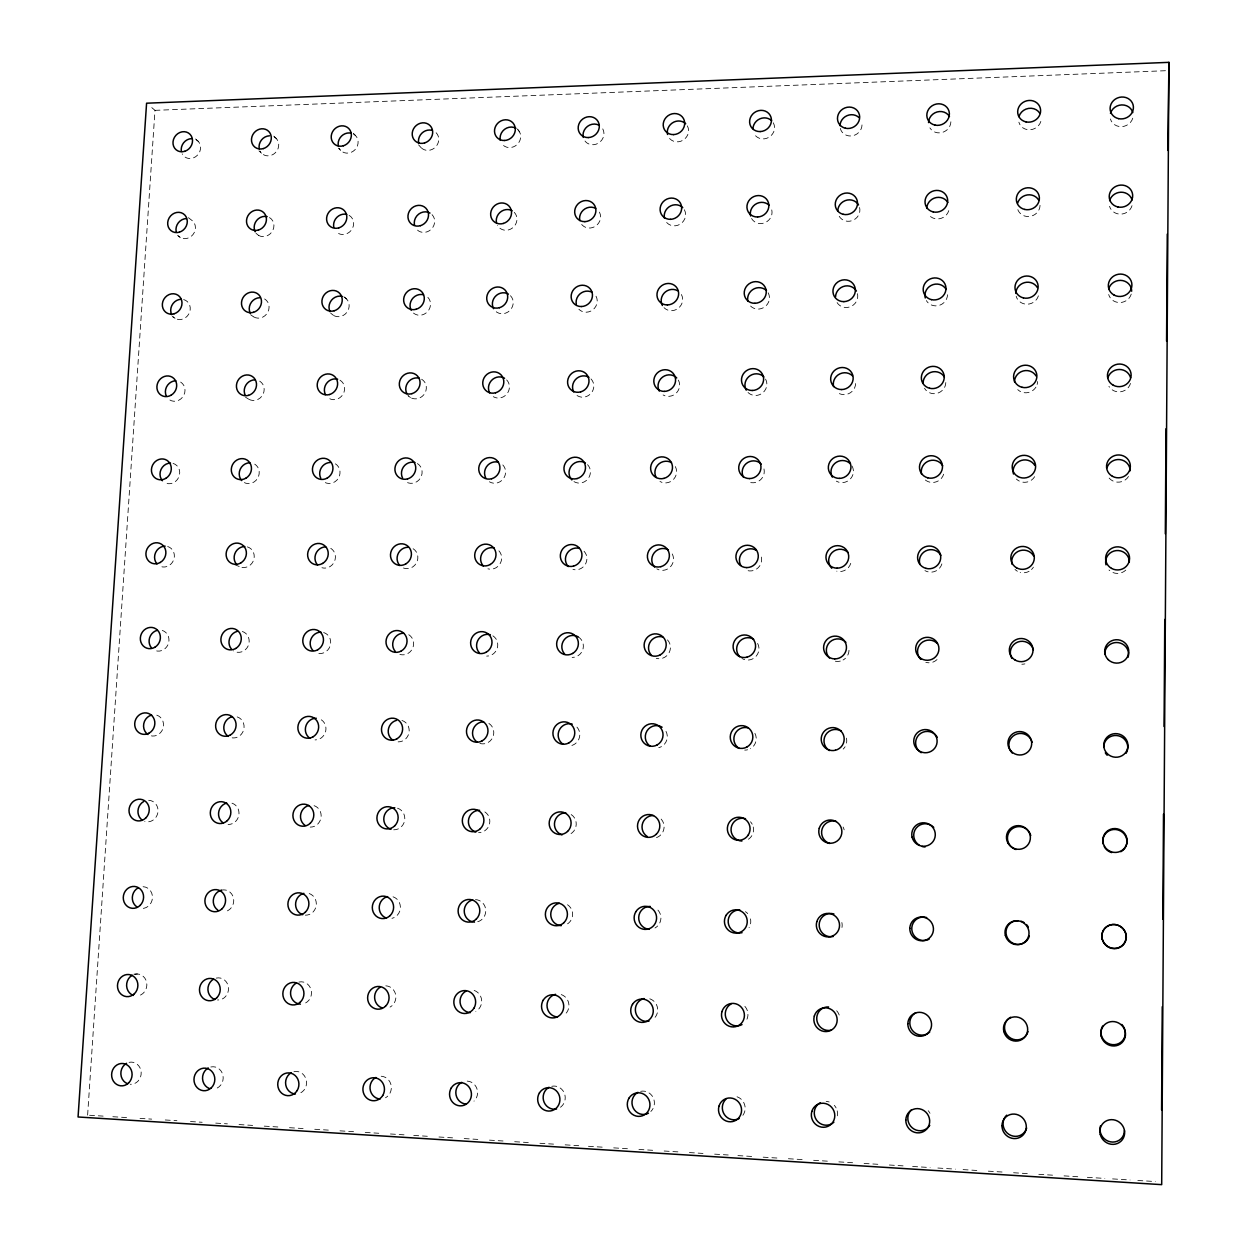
<?xml version="1.0" encoding="UTF-8"?>
<svg xmlns="http://www.w3.org/2000/svg" width="1247" height="1247" viewBox="0 0 1247 1247"><rect width="100%" height="100%" fill="white"/><g stroke="black" fill="none" stroke-linecap="round" stroke-linejoin="round"><path stroke-width="0.75" stroke-dasharray="5 3.75" d="M87.617 1115.145L154.987 110.344L149.391 105.574M133.819 974.188L137.435 973.985M154.987 110.344L1168.33 70.611M89.55 1115.27L103.142 1116.112M112.854 1116.72L128.379 1117.671M140.023 1118.403L151.682 1119.12M165.259 1119.977L176.918 1120.694M190.495 1121.536L202.154 1122.269M215.731 1123.111L227.39 1123.843M239.034 1124.56L252.627 1125.402M264.27 1126.135L277.863 1126.976M289.507 1127.693L303.099 1128.551M314.743 1129.268L328.335 1130.109M339.979 1130.842L353.556 1131.684M365.215 1132.416L378.792 1133.258M390.451 1133.975L404.028 1134.832M413.739 1135.425L427.331 1136.266M438.975 1136.999L452.567 1137.841M464.211 1138.573L477.804 1139.415M489.448 1140.132L503.04 1140.989M514.684 1141.706L528.276 1142.548M539.92 1143.281L553.512 1144.122M565.156 1144.84L578.748 1145.697M588.459 1146.289L603.984 1147.256M613.695 1147.863L629.221 1148.83M638.932 1149.438L654.457 1150.404M664.168 1151.012L679.693 1151.979M689.404 1152.571L702.981 1153.428M714.64 1154.145L728.217 1154.987M737.928 1155.595L753.453 1156.561M763.164 1157.169L778.689 1158.136M788.4 1158.728L803.925 1159.694M813.636 1160.302L829.161 1161.269M838.872 1161.877L854.398 1162.843M864.109 1163.435L879.634 1164.402M889.345 1165.01L904.87 1165.976M912.633 1166.459L930.106 1167.551M937.869 1168.034L955.342 1169.125M963.105 1169.608L978.646 1170.574M988.341 1171.167L1003.882 1172.133M1013.577 1172.741L1029.118 1173.708M1038.813 1174.315L1054.354 1175.282M1064.05 1175.874L1079.59 1176.841M1087.353 1177.324L1104.826 1178.415M1112.589 1178.898L1130.063 1179.989M1137.825 1180.473L1155.299 1181.548M234.592 564.61L240.952 567.198M245.565 397.263L248.683 399.149M172.242 316.52L175.016 318.312M250.569 314.696L253.655 316.878M177.526 235.434L180.285 237.46M407.878 395.595L410.45 397.528M188.406 217.695L191.118 219.784A10.381 9.399 -54.6 0 1 193.02 234.53A10.381 9.399 -54.6 0 1 178.383 235.917M330.72 313.215L333.541 315.413M256.04 233.345L258.581 235.387M343.829 296.708L346.588 298.968M195.498 138.978L198.195 141.285M258.986 150.871L261.511 153.163M273.779 136.157L276.273 138.479M338.358 148.112L340.665 150.435M353.322 133.273L355.582 135.627M418.571 144.839L421.081 147.66M517.38 128.971L519.547 131.87M684.369 209.777A10.958 10.272 -38.4 0 1 679.942 224.289A10.958 10.272 -38.4 0 1 665.477 220.813M771.753 209.917A11.083 10.412 -34.2 0 1 751.582 218.506M687.331 125.869A10.927 10.147 -37.2 0 1 682.92 140.272A10.927 10.147 -37.2 0 1 668.517 136.952M773.28 122.798A11.052 10.288 -33.5 0 1 768.885 137.31A11.052 10.288 -33.5 0 1 754.217 133.975M216.183 978.116A11.098 10.272 -82.6 0 1 228.482 987.983A11.098 10.272 -82.6 0 1 217.539 1000M259.719 381.161A10.553 9.742 -57.8 0 1 261.73 396.359A10.553 9.742 -57.8 0 1 246.719 397.528M180.659 382.096A10.475 9.586 -59.3 0 1 182.561 397.185A10.475 9.586 -59.3 0 1 167.784 398.339M474.156 990.43A11.363 10.802 -89 0 1 475.824 1011.364M945.803 382.564A11.426 10.942 -23.3 0 1 924.51 388.3M381.239 1076.239A11.394 10.677 89.9 0 1 385.494 1097.781M640.693 1091.328A11.722 11.207 78 0 1 650.84 1111.482M649.796 998.8A11.582 11.161 81.9 0 1 654.129 1018.394M353.602 134.099A10.506 9.586 -48.8 0 1 354.787 149.936A10.506 9.586 -48.8 0 1 339.2 148.393M467.22 1081.102A11.488 10.849 86.9 0 1 474 1101.148M436.138 132.743A10.6 9.727 -46.4 0 1 434.377 148.066A10.6 9.727 -46.4 0 1 419.569 145.603M134.801 974.234A11.005 10.101 -81.4 0 1 146.678 982.589A11.005 10.101 -81.4 0 1 138.651 995.698M737.039 1096.783A11.847 11.379 71.7 0 1 741.56 1116.798M349.113 215.341A10.553 9.695 -50.8 0 1 351.233 230.321A10.553 9.695 -50.8 0 1 336.129 231.724M744.895 1006.36A11.691 11.332 74.5 0 1 746.283 1020.545M298.921 982.059A11.176 10.444 -84.2 0 1 311.282 990.586A11.176 10.444 -84.2 0 1 303.13 1003.897M183.636 299.576A10.428 9.493 -56.8 0 1 188.609 314.353A10.428 9.493 -56.8 0 1 173.115 316.738M432.039 214.64A10.646 9.836 -48.4 0 1 431.306 229.199A10.646 9.836 -48.4 0 1 416.888 229.588M269.508 217.57A10.459 9.54 -52.8 0 1 271.503 232.441A10.459 9.54 -52.8 0 1 256.633 233.844M293.949 1071.687A11.301 10.506 -87.7 0 1 306.357 1080.401A11.301 10.506 -87.7 0 1 298.173 1093.79M862.004 124.934A11.176 10.412 -29.7 0 1 840.307 128.425M156.779 715.17A10.74 9.914 -71.7 0 1 162.998 728.388A10.74 9.914 -71.7 0 1 150.279 735.636M551.798 1086.293A11.597 11.036 83 0 1 559.295 1107.975M274.324 136.967A10.412 9.446 -50.8 0 1 275.416 152.68A10.412 9.446 -50.8 0 1 260.077 151.136M1128.488 476.479A11.815 11.317 -8 0 1 1108.037 476.525M1040.045 205.35A11.519 10.802 -20.8 0 1 1017.536 208.779M1132.759 118.2A11.644 10.787 -18.4 0 1 1121.505 126.648A11.644 10.787 -18.4 0 1 1110.422 118.979M1132.011 205.693A11.691 10.911 -16.8 0 1 1109.549 206.301M859.573 207.501A11.207 10.553 -29.7 0 1 839.122 216.167M841.85 922.515A11.675 11.472 66.1 0 1 841.709 928.547M129.08 1062.35A11.114 10.163 -84.2 0 1 141.176 1072.342A11.114 10.163 -84.2 0 1 130.28 1084.298M264.629 298.968A10.506 9.633 -55.2 0 1 266.64 314.01A10.506 9.633 -55.2 0 1 251.707 315.288M397.528 808.196A11.067 10.506 -76.8 0 1 393.709 829.801M309.225 893.553A11.083 10.397 -80.3 0 1 305.344 915.173M393.054 896.811A11.161 10.568 -81.8 0 1 391.963 918.353M826.169 1101.428A11.987 11.535 64.4 0 1 829.177 1101.989M834.305 1105.372A11.987 11.535 64.4 0 1 836.098 1107.928M837.189 1110.874A11.987 11.535 64.4 0 1 837.033 1117.031M950.884 121.801A11.332 10.537 -25.8 0 1 942.389 132.416A11.332 10.537 -25.8 0 1 929.903 127.88M1040.84 121.411A11.488 10.662 -22 0 1 1029.726 129.797A11.488 10.662 -22 0 1 1018.877 122.19M857.437 293.669A11.239 10.677 -29.8 0 1 836.893 302.273M196.278 139.773A10.335 9.306 -52.6 0 1 197.275 155.376A10.335 9.306 -52.6 0 1 182.187 153.849M948.764 210.634A11.363 10.677 -25.2 0 1 928.127 213.798M855.598 383.562A11.27 10.818 -30 0 1 836.332 391.496M514.263 212.349A10.74 9.976 -45.5 0 1 512.533 227.936A10.74 9.976 -45.5 0 1 497.413 225.302M1130.483 383.437A11.769 11.192 -11.9 0 1 1108.926 386.383M475.512 899.633A11.254 10.755 -83.9 0 1 477.289 921.845M210.837 1066.98A11.207 10.335 -85.8 0 1 222.995 1075.615A11.207 10.335 -85.8 0 1 214.874 1088.896M518.004 129.797A10.709 9.867 -43.7 0 1 517.349 144.325A10.709 9.867 -43.7 0 1 502.759 144.839M599.402 212.13A10.849 10.132 -42.2 0 1 594.975 226.518A10.849 10.132 -42.2 0 1 580.759 223.073M1037.566 381.566A11.582 11.067 -17.1 0 1 1037.13 384.45M1035.93 387.147A11.582 11.067 -17.1 0 1 1017.739 389.641M947.517 294.744A11.394 10.818 -24.4 0 1 926.334 300.605M602.753 128.893A10.818 10.007 -40.6 0 1 598.357 143.171A10.818 10.007 -40.6 0 1 584.204 139.882M576.956 727.126A11.145 10.787 -71.1 0 1 568.538 745.909M314.088 805.671A10.989 10.319 -76 0 1 310.222 827.104M666.007 731.381A11.239 10.989 -70.4 0 1 658.743 747.67M162.25 630.436A10.662 9.836 -68.3 0 1 167.94 644.761A10.662 9.836 -68.3 0 1 153.475 649.656M757.63 643.421A11.254 11.067 -51.1 0 1 741.934 658.478M401.955 720.47A10.974 10.428 -71.5 0 1 398.152 741.871M484.88 811.937A11.145 10.677 -77.9 0 1 478.583 832.544M323.659 632.541A10.818 10.163 -67.2 0 1 330.19 645.775A10.818 10.163 -67.2 0 1 317.206 653.179M321.321 719.815A10.896 10.241 -71.6 0 1 315.055 739.907M754.918 733.345A11.317 11.176 -68.7 0 1 750.351 748.699M747.608 749.774A11.317 11.176 -68.7 0 1 744.708 750.086M340.026 380.195A10.646 9.898 -56 0 1 342.956 394.395A10.646 9.898 -56 0 1 328.927 398.339M765.564 379.119A11.145 10.677 -36.5 0 1 747.904 392.4M488.902 723.447A11.067 10.6 -71.4 0 1 479.892 743.446M492.877 635.83A10.989 10.522 -64.9 0 1 486.657 656.109M567.525 904.73A11.348 10.927 -87.1 0 1 566.73 924.386M237.179 716.916A10.818 10.07 -71.6 0 1 243.57 730.228A10.818 10.07 -71.6 0 1 230.695 737.538M846.417 738.13A11.41 11.379 -54.4 0 1 846.277 744.023M845.076 746.75A11.41 11.379 -54.4 0 1 843.19 749.073M330.767 548.321A10.755 10.085 -63 0 1 321.944 567.744M578.359 636.968A11.067 10.693 -62.8 0 1 572.139 657.403M506.672 379.899A10.818 10.21 -50.8 0 1 493.298 396.686M561.244 994.576A11.472 10.989 87.2 0 1 565.39 1013.998M242.308 631.481A10.74 9.992 -67.8 0 1 248.153 645.915A10.74 9.992 -67.8 0 1 233.485 650.856M413.116 548.711A10.833 10.257 -61.4 0 1 416.186 563.363A10.833 10.257 -61.4 0 1 401.815 567.198M417.402 463.557A10.771 10.147 -57.2 0 1 420.457 478.022A10.771 10.147 -57.2 0 1 406.148 481.934M1038.377 295.851A11.55 10.942 -19.2 0 1 1016.196 296.272M661.159 819.092A11.332 11.067 -82.6 0 1 655.532 837.875M657.948 910.092A11.441 11.114 88 0 1 655.002 928.002M768.168 292.811A11.114 10.537 -35.1 0 1 763.725 307.557A11.114 10.537 -35.1 0 1 748.917 303.909M678.368 380.117A11.02 10.522 -42.3 0 1 663.108 394.972M344.593 297.363A10.6 9.789 -53.2 0 1 346.713 312.529A10.6 9.789 -53.2 0 1 331.546 313.823M667.488 639.898A11.161 10.88 -58.9 0 1 656.249 658.307M247.374 546.887A10.677 9.914 -64.2 0 1 253.219 561.119A10.677 9.914 -64.2 0 1 238.598 566.122M427.877 297.347A10.677 9.945 -50.8 0 1 426.1 312.966A10.677 9.945 -50.8 0 1 411.151 310.207M408.798 634.723A10.896 10.335 -66.3 0 1 399.882 654.426M761.325 557.082A11.207 10.942 -42.8 0 1 747.327 570.565M763.975 468.95A11.176 10.802 -38.8 0 1 747.421 481.326M672.258 553.964A11.114 10.771 -50.8 0 1 656.826 568.866M584.048 551.252A11.005 10.6 -55.9 0 1 572.95 569.411M1033.389 567.167A11.675 11.348 -8.8 0 1 1031.503 569.52M1029.056 571.313A11.675 11.348 -8.8 0 1 1020.186 572.389M1017.381 571.235A11.675 11.348 -8.8 0 1 1014.996 569.411M850.75 563.348A11.332 11.098 -31.3 0 1 836.737 571.157M385.806 985.831A11.27 10.631 -86.3 0 1 390.062 1007.093M1034.667 476.681A11.628 11.207 -13.9 0 1 1016.367 479.051M943.636 474.187A11.457 11.083 -21.6 0 1 924.448 479.238M254.747 464.149A10.615 9.82 -60.9 0 1 257.568 478.38A10.615 9.82 -60.9 0 1 243.664 482.23M335.427 463.853A10.693 9.992 -59.3 0 1 338.358 478.209A10.693 9.992 -59.3 0 1 324.251 482.09M502.822 464.944A10.864 10.319 -54.5 0 1 489.385 481.794M587.555 464.648A10.958 10.475 -50.8 0 1 573.979 481.638M173.052 463.401A10.537 9.664 -62.1 0 1 178.695 477.352A10.537 9.664 -62.1 0 1 164.355 482.371M941.89 563.893A11.488 11.223 -18.6 0 1 924.931 570.627M852.044 466.035A11.301 10.958 -30.4 0 1 836.332 481.155M675.328 466.596A11.067 10.646 -45.7 0 1 659.975 481.482M167.675 546.513A10.6 9.758 -65.1 0 1 173.349 560.636A10.6 9.758 -65.1 0 1 158.93 565.608M1125.792 570.113A11.862 11.457 -2.5 0 1 1109.004 570.004M1024.894 663.872A11.722 11.472 -0.1 0 1 1021.839 664.215M848.989 650.295A11.379 11.239 -33.7 0 1 847.321 655.922M845.466 658.229A11.379 11.239 -33.7 0 1 843.066 659.99M840.307 661.081A11.379 11.239 -33.7 0 1 834.446 660.988M937.027 659.601A11.535 11.363 -11.7 0 1 925.835 662.375M1131.247 294.105A11.722 11.052 -14.7 0 1 1108.677 294.526M836.659 1010.771A11.831 11.504 64.9 0 1 839.527 1016.196M750.476 821.804A11.426 11.254 -89.4 0 1 752.19 824.22M753.235 827.01A11.426 11.254 -89.4 0 1 753.048 832.934M751.847 835.661A11.426 11.254 -89.4 0 1 747.592 839.714M681.392 294.526A10.989 10.397 -40 0 1 664.028 307.697M421.642 379.228A10.724 10.054 -53.7 0 1 423.886 394.675A10.724 10.054 -53.7 0 1 408.408 395.876M232.004 803.193A10.896 10.147 -75.5 0 1 228.092 824.454M843.081 827.026A11.535 11.441 70.4 0 1 844.157 829.832M510.491 295.71A10.771 10.101 -47.8 0 1 509.82 310.534A10.771 10.101 -47.8 0 1 495.106 310.799M591 378.917A10.911 10.366 -47 0 1 590.408 394.005A10.911 10.366 -47 0 1 575.381 394.161M596.019 296.194A10.88 10.241 -44.3 0 1 578.873 309.256M571.173 814.556A11.239 10.864 -79.6 0 1 570.393 834.009M221.498 890.14A10.989 10.21 -79.2 0 1 233.548 898.386A10.989 10.21 -79.2 0 1 225.504 911.526M745.41 911.682A11.55 11.301 79.6 0 1 747.701 913.599M750.476 918.883A11.55 11.301 79.6 0 1 749.073 927.612M928.173 1110.703A12.158 11.675 56.9 0 1 929.997 1113.306M498.925 550.831A10.927 10.428 -59.2 0 1 487.92 568.835M143.078 886.711A10.911 10.038 -78.3 0 1 152.446 897.98A10.911 10.038 -78.3 0 1 141.675 908.455M148.674 800.309A10.818 9.976 -75 0 1 157.823 812.795A10.818 9.976 -75 0 1 144.714 821.383"/><path stroke-width="1.5" d="M1161.581 1109.908L1162.251 1006.75M1162.828 919.179L1163.498 814.073M1164.074 726.502L1164.76 619.463M1165.322 533.825L1166.007 428.719M1166.569 341.148L1167.27 234.109M1167.816 150.419L1168.938 62.35L146.585 103.205L78.062 1116.985L1161.69 1184.65L1168.938 62.35M411.151 310.207A10.677 9.945 -50.8 0 1 423.434 294.76M1026.655 1128.036A12.345 11.815 50.1 0 1 1008.901 1134.365A12.345 11.815 50.1 0 1 1006.688 1115.177M664.495 218.303A10.958 10.272 -38.4 0 1 682.748 207.641M667.55 134.473A10.927 10.147 -37.2 0 1 685.71 123.765M752.939 128.768A11.052 10.288 -33.5 0 1 771.628 120.678M133.413 995.433A11.005 10.101 -81.4 0 1 126.617 985.894A11.005 10.101 -81.4 0 1 132.291 975.216M1110.469 113.368A11.644 10.787 -18.4 0 1 1121.708 104.919A11.644 10.787 -18.4 0 1 1132.806 112.573M171.696 314.665A10.428 9.493 -56.8 0 1 181.127 299.28M557.471 1016.96A11.472 10.989 87.2 0 1 555.554 994.311M214.905 999.502A11.098 10.272 -82.6 0 1 207.937 989.884A11.098 10.272 -82.6 0 1 213.642 979.098M830.985 1030.209A11.831 11.504 64.9 0 1 816.785 1019.672A11.831 11.504 64.9 0 1 828.585 1006.937M928.532 122.58A11.332 10.537 -25.8 0 1 937.011 111.981A11.332 10.537 -25.8 0 1 949.481 116.501M833.884 1122.191A11.987 11.535 64.4 0 1 816.489 1120.024A11.987 11.535 64.4 0 1 820.339 1102.675M1028.011 1031.55A12.189 11.784 46.4 0 1 1009.072 1037.036A12.189 11.784 46.4 0 1 1010.662 1017.225M470.353 1012.626A11.363 10.802 -89 0 1 465.926 991.162M255.199 231.786A10.459 9.54 -52.8 0 1 256.586 220.532A10.459 9.54 -52.8 0 1 267.185 216.635M1124.467 1130.53A12.548 11.94 44.5 0 1 1110.516 1141.862A12.548 11.94 44.5 0 1 1100.415 1125.979M381.941 1007.825A11.27 10.631 -86.3 0 1 380.429 987.078M300.418 1004.147A11.176 10.444 -84.2 0 1 296.35 983.057M1012.065 564.299A11.675 11.348 -8.8 0 1 1033.545 555.803M833.588 386.617A11.27 10.818 -30 0 1 852.512 375.861M333.791 227.219A10.553 9.695 -50.8 0 1 346.76 214.39M1017.63 203.152A11.519 10.802 -20.8 0 1 1038.58 199.941M414.487 225.052A10.646 9.836 -48.4 0 1 418.68 214.125A10.646 9.836 -48.4 0 1 429.997 213.066M295.43 1094.009A11.301 10.506 -87.7 0 1 285.781 1085.061A11.301 10.506 -87.7 0 1 291.362 1072.669M648.44 1113.212A11.722 11.207 78 0 1 633.273 1108.053A11.722 11.207 78 0 1 637.95 1092.341M418.68 143.171A10.6 9.727 -46.4 0 1 431.727 130.265M840.01 125.698A11.176 10.412 -29.7 0 1 858.965 117.545M1121.801 1024.457A12.392 11.893 40.1 0 1 1122.394 1040.809A12.392 11.893 40.1 0 1 1106.042 1042.165A12.392 11.893 40.1 0 1 1102.629 1026.032M380.086 1098.997A11.394 10.677 89.9 0 1 375.83 1077.47M926.739 208.436A11.363 10.677 -25.2 0 1 947.814 202.466M929.716 1032.048A12.002 11.644 54.9 0 1 912.087 1030.022A12.002 11.644 54.9 0 1 915.89 1012.689M837.781 210.868A11.207 10.553 -29.7 0 1 858.528 204.944M1018.955 116.61A11.488 10.662 -22 0 1 1028.572 108.395A11.488 10.662 -22 0 1 1039.811 113.274M338.342 145.993A10.506 9.586 -48.8 0 1 351.249 133.18M1012.205 753.032A11.8 11.582 14.1 0 1 1014.918 734.842A11.8 11.582 14.1 0 1 1032.095 742.277M386.492 918.119A11.161 10.568 -81.8 0 1 387.583 896.609M746.236 390.171A11.145 10.677 -36.5 0 1 763.897 376.89M217.82 910.107A10.989 10.21 -79.2 0 1 221.498 890.14M649.391 929.296A11.441 11.114 88 0 1 638.698 917.418A11.441 11.114 88 0 1 650.217 906.429M1029.352 936.107A12.034 11.722 40.2 0 1 1015.666 944.166A12.034 11.722 40.2 0 1 1006.048 931.088A12.034 11.722 40.2 0 1 1018.066 920.722M1021.137 921.252A12.034 11.722 40.2 0 1 1023.99 922.546M1026.437 924.526A12.034 11.722 40.2 0 1 1028.292 927.051M496.493 222.839A10.74 9.976 -45.5 0 1 512.19 210.759M390.997 829.333A11.067 10.506 -76.8 0 1 394.816 807.744M1013.452 474.016A11.628 11.207 -13.9 0 1 1034.823 465.443M835.537 296.895A11.239 10.677 -29.8 0 1 856.393 291.081M1103.221 843.97A12.127 11.769 25.3 0 1 1110.89 830.034A12.127 11.769 25.3 0 1 1125.87 836.643A12.127 11.769 25.3 0 1 1120.819 851.717M1111.654 852.605A12.127 11.769 25.3 0 1 1104.39 846.853M1109.612 200.627A11.691 10.911 -16.8 0 1 1132.058 200.003M742.043 932.709A11.55 11.301 79.6 0 1 728.217 922.515A11.55 11.301 79.6 0 1 739.814 909.92M647.177 836.472A11.332 11.067 -82.6 0 1 653.459 815.538M741.996 1024.613A11.691 11.332 74.5 0 1 726.611 1019.578A11.691 11.332 74.5 0 1 731.241 1003.851M929.109 939.209A11.847 11.613 51 0 1 911.838 929.872A11.847 11.613 51 0 1 926.708 917.574M662.406 305.515A10.989 10.397 -40 0 1 677.589 290.707M142.376 820.23A10.818 9.976 -75 0 1 143.576 801.603M166.381 396.234A10.475 9.586 -59.3 0 1 175.843 380.771M649.001 1021.137A11.582 11.161 81.9 0 1 635.627 1012.299A11.582 11.161 81.9 0 1 644.029 998.535M259.251 148.752A10.412 9.446 -50.8 0 1 269.492 135.798M923.107 382.813A11.426 10.942 -23.3 0 1 944.4 377.062M579.824 220.579A10.849 10.132 -42.2 0 1 595.707 208.405M925.258 297.986A11.394 10.818 -24.4 0 1 946.114 289.32M829.769 843.502A11.535 11.441 70.4 0 1 822.054 829.146A11.535 11.441 70.4 0 1 836.254 821.446M1016.04 849.519A11.909 11.675 29.6 0 1 1011.036 829.754A11.909 11.675 29.6 0 1 1030.77 835.615M475.84 832.076A11.145 10.677 -77.9 0 1 479.596 810.301M305.125 825.467A10.989 10.319 -76 0 1 308.742 805.515M302.678 914.69A11.083 10.397 -80.3 0 1 303.863 893.351M223.088 822.833A10.896 10.147 -75.5 0 1 226.736 803.037M1104.702 653.896A11.924 11.566 5.2 0 1 1118.294 642.626A11.924 11.566 5.2 0 1 1128.13 657.231M650.435 746.345A11.239 10.989 -70.4 0 1 646.959 730.96A11.239 10.989 -70.4 0 1 662.126 727.204M500.312 140.319A10.709 9.867 -43.7 0 1 504.489 129.392A10.709 9.867 -43.7 0 1 515.946 128.238M561.197 925.679A11.348 10.927 -87.1 0 1 559.28 903.28M151.526 647.941A10.662 9.836 -68.3 0 1 157.122 630.359M312.763 650.342A10.818 10.163 -67.2 0 1 321.025 632.135M147.941 734.514A10.74 9.914 -71.7 0 1 143.748 723.79A10.74 9.914 -71.7 0 1 151.62 715.061M656.156 477.507A11.067 10.646 -45.7 0 1 671.494 462.637M659.289 391.075A11.02 10.522 -42.3 0 1 676.731 377.919M1015.837 293.435A11.55 10.942 -19.2 0 1 1037.348 287.527M209.527 1088.584A11.207 10.335 -85.8 0 1 202.544 1078.795A11.207 10.335 -85.8 0 1 208.28 1067.962M477.383 742.277A11.067 10.6 -71.4 0 1 483.649 721.857M833.355 936.466A11.675 11.472 66.1 0 1 819.17 924.635A11.675 11.472 66.1 0 1 833.916 913.973M556.583 1108.973A11.597 11.036 83 0 1 549.085 1087.29M181.392 151.479A10.335 9.306 -52.6 0 1 191.539 138.62M1107.85 377.888A11.769 11.192 -11.9 0 1 1130.53 377.638M250.257 313.2A10.506 9.633 -55.2 0 1 259.766 297.706M466.16 1104.063A11.488 10.849 86.9 0 1 461.733 1082.334M654.644 567.104A11.114 10.771 -50.8 0 1 668.408 549.927M583.253 137.419A10.818 10.007 -40.6 0 1 587.446 126.415A10.818 10.007 -40.6 0 1 599.074 125.246M1014.481 381.816A11.582 11.067 -17.1 0 1 1036.101 376.017M176.154 231.474A10.381 9.399 -54.6 0 1 186.349 218.568M245.269 395.408A10.553 9.742 -57.8 0 1 254.824 379.836M919.74 563.753A11.488 11.223 -18.6 0 1 940.908 555.336M317.533 564.953A10.755 10.085 -63 0 1 325.748 546.887M399.741 565.483A10.833 10.257 -61.4 0 1 408.003 547.262M929.763 1125.308A12.158 11.675 56.9 0 1 912.258 1127.834A12.158 11.675 56.9 0 1 911.448 1109.752M739.144 1118.528A11.847 11.379 71.7 0 1 725.925 1099.199M325.436 394.566A10.646 9.898 -56 0 1 337.656 379.197M750.585 215.98A11.083 10.412 -34.2 0 1 769.072 205.225M920.738 659.351A11.535 11.363 -11.7 0 1 921.065 643.281A11.535 11.363 -11.7 0 1 937.354 643.499M402.578 478.069A10.771 10.147 -57.2 0 1 414.97 462.512M395.361 651.558A10.896 10.335 -66.3 0 1 403.654 633.211M921.206 752.72A11.582 11.488 10.4 0 1 919.179 734.592A11.582 11.488 10.4 0 1 937.354 737.382M829.395 750.569A11.41 11.379 -54.4 0 1 825.639 734.919A11.41 11.379 -54.4 0 1 841.289 731.085M1011.785 658.322A11.722 11.472 -0.1 0 1 1017.692 642.08A11.722 11.472 -0.1 0 1 1033.389 649.921M228.31 736.416A10.818 10.07 -71.6 0 1 231.942 716.791M925.103 846.978A11.706 11.566 40.8 0 1 922.094 846.479M919.32 845.232A11.706 11.566 40.8 0 1 916.249 828.008A11.706 11.566 40.8 0 1 933.738 827.4M1103.766 746.891A12.018 11.675 15 0 1 1118.98 735.948A12.018 11.675 15 0 1 1126.103 753.266M1107.196 755.246A12.018 11.675 15 0 1 1105.325 752.783M651.448 655.361A11.161 10.88 -58.9 0 1 662.671 636.968M236.618 564.439A10.677 9.914 -64.2 0 1 244.802 546.513M309.989 738.333A10.896 10.241 -71.6 0 1 316.255 718.241M330.065 311.719A10.6 9.789 -53.2 0 1 331.437 300.278A10.6 9.789 -53.2 0 1 342.224 296.396M832.341 477.118A11.301 10.958 -30.4 0 1 850.314 463.744M1108.739 288.79A11.722 11.052 -14.7 0 1 1131.668 291.221M568.273 566.559A11.005 10.6 -55.9 0 1 579.356 548.415M831.765 568.242A11.332 11.098 -31.3 0 1 832.17 552.468A11.332 11.098 -31.3 0 1 848.1 552.546M485.722 477.882A10.864 10.319 -54.5 0 1 498.239 462.201M921.595 474.25A11.457 11.083 -21.6 0 1 942.654 465.739M1105.995 564.86A11.862 11.457 -2.5 0 1 1116.034 550.613A11.862 11.457 -2.5 0 1 1129.346 562.023M1106.946 467.937A11.815 11.317 -8 0 1 1130.125 470.805M739.689 656.67A11.254 11.067 -51.1 0 1 753.671 639.275M493.547 308.664A10.771 10.101 -47.8 0 1 508.402 294.089M241.7 480.578A10.615 9.82 -60.9 0 1 240.219 469.231A10.615 9.82 -60.9 0 1 249.836 462.762M127.677 1083.768A11.114 10.163 -84.2 0 1 120.865 1074.072A11.114 10.163 -84.2 0 1 126.555 1063.317M392.992 740.297A10.974 10.428 -71.5 0 1 396.53 720.345M829.442 657.995A11.379 11.239 -33.7 0 1 829.847 642.065A11.379 11.239 -33.7 0 1 845.856 642.283M743.508 477.32A11.176 10.802 -38.8 0 1 761.262 464.055M571.843 479.924A10.958 10.475 -50.8 0 1 585.404 462.949M479.316 652.805A10.989 10.522 -64.9 0 1 490.367 634.723M320.76 478.24A10.693 9.992 -59.3 0 1 330.424 462.466M231.49 649.126A10.74 9.992 -67.8 0 1 237.086 631.403M489.65 392.852A10.818 10.21 -50.8 0 1 504.583 378.246M564.657 654.067A11.067 10.693 -62.8 0 1 578.359 636.968M406.881 393.725A10.724 10.054 -53.7 0 1 419.21 378.215M573.776 391.979A10.911 10.366 -47 0 1 588.88 377.249M576.348 304.58A10.88 10.241 -44.3 0 1 592.309 292.406M739.159 748.434A11.317 11.176 -68.7 0 1 748.278 727.936M741.918 841.055A11.426 11.254 -89.4 0 1 731.178 827.805A11.426 11.254 -89.4 0 1 745.519 818.702M563.176 744.303A11.145 10.787 -71.1 0 1 572.217 724.148M747.919 301.338A11.114 10.537 -35.1 0 1 766.5 290.629M156.997 563.94A10.6 9.758 -65.1 0 1 155.594 552.546A10.6 9.758 -65.1 0 1 165.134 546.139M483.322 566.013A10.927 10.428 -59.2 0 1 494.326 548.025M740.765 565.374A11.207 10.942 -42.8 0 1 756.368 550.332M162.422 480.734A10.537 9.664 -62.1 0 1 161.019 469.48A10.537 9.664 -62.1 0 1 170.527 463.058M136.734 906.787A10.911 10.038 -78.3 0 1 137.965 887.973M474.483 922.125A11.254 10.755 -83.9 0 1 472.722 899.913M562.085 834.867A11.239 10.864 -79.6 0 1 565.795 812.888M719.005 1106.136A11.971 11.488 71.9 0 0 732.659 1121.552A11.971 11.488 71.9 0 0 738.458 1101.943A11.971 11.488 71.9 0 0 719.005 1106.136M1001.98 1125.62A12.47 11.94 50.2 0 0 1020.062 1137.28A12.47 11.94 50.2 0 0 1020.389 1116.081A12.47 11.94 50.2 0 0 1001.98 1125.62M811.813 1111.482A12.111 11.644 64.6 0 0 825.795 1127.039A12.111 11.644 64.6 0 0 831.593 1107.258A12.111 11.644 64.6 0 0 811.813 1111.482M216.697 997.849A11.192 10.366 -82.5 0 0 213.175 978.926A11.192 10.366 -82.5 0 0 199.676 992.004A11.192 10.366 -82.5 0 0 216.697 997.849M670.512 219.332A11.067 10.366 -38.5 0 0 680.41 203.121A11.067 10.366 -38.5 0 0 661.721 203.651A11.067 10.366 -38.5 0 0 670.512 219.332M757.584 216.994A11.192 10.506 -34.3 0 0 767.56 200.642A11.192 10.506 -34.3 0 0 748.559 201.188A11.192 10.506 -34.3 0 0 757.584 216.994M673.567 134.598A11.02 10.241 -37.3 0 0 683.418 118.465A11.02 10.241 -37.3 0 0 664.822 119.151A11.02 10.241 -37.3 0 0 673.567 134.598M760.218 131.574A11.161 10.366 -33.6 0 0 770.147 115.301A11.161 10.366 -33.6 0 0 751.24 116.002A11.161 10.366 -33.6 0 0 760.218 131.574M134.38 993.75A11.114 10.194 -81.3 0 0 130.997 974.998A11.114 10.194 -81.3 0 0 117.654 987.967A11.114 10.194 -81.3 0 0 134.38 993.75M248.465 395.377A10.646 9.82 -57.8 0 0 253.998 377.888A10.646 9.82 -57.8 0 0 236.93 382.782A10.646 9.82 -57.8 0 0 248.465 395.377M1118.653 118.668A11.769 10.88 -18.6 0 0 1133.055 104.717A11.769 10.88 -18.6 0 0 1113.571 100.524A11.769 10.88 -18.6 0 0 1118.653 118.668M451.289 1087.914A11.613 10.958 87.1 0 0 459.94 1105.855A11.613 10.958 87.1 0 0 470.244 1089.036A11.613 10.958 87.1 0 0 451.289 1087.914M174.081 313.792A10.522 9.571 -56.8 0 0 179.584 296.583A10.522 9.571 -56.8 0 0 162.843 301.509A10.522 9.571 -56.8 0 0 174.081 313.792M473.907 1008.246A11.472 10.911 -88.8 0 0 465.256 990.586A11.472 10.911 -88.8 0 0 455.046 1007.342A11.472 10.911 -88.8 0 0 473.907 1008.246M300.402 1001.996A11.285 10.537 -84.1 0 0 296.708 982.917A11.285 10.537 -84.1 0 0 283.053 996.104A11.285 10.537 -84.1 0 0 300.402 1001.996M929.623 388.269A11.535 11.052 -23.5 0 0 943.917 374.474A11.535 11.052 -23.5 0 0 924.838 369.72A11.535 11.052 -23.5 0 0 929.623 388.269M814.322 1016.056A11.956 11.613 65.2 0 0 828.226 1031.316A11.956 11.613 65.2 0 0 833.978 1011.707A11.956 11.613 65.2 0 0 814.322 1016.056M629.034 1098.108A11.831 11.317 78.2 0 0 638.199 1116.377A11.831 11.317 78.2 0 0 648.658 1099.262A11.831 11.317 78.2 0 0 629.034 1098.108M934.985 125.105A11.441 10.631 -25.9 0 0 949.061 111.388A11.441 10.631 -25.9 0 0 930.278 107.242A11.441 10.631 -25.9 0 0 934.985 125.105M343.346 145.79A10.6 9.664 -48.8 0 0 348.786 128.55A10.6 9.664 -48.8 0 0 331.702 133.756A10.6 9.664 -48.8 0 0 343.346 145.79M382.72 1095.505A11.504 10.771 -89.9 0 0 374.256 1077.751A11.504 10.771 -89.9 0 0 364.077 1094.461A11.504 10.771 -89.9 0 0 382.72 1095.505M424.603 142.937A10.693 9.805 -46.4 0 0 430.044 125.573A10.693 9.805 -46.4 0 0 412.695 130.81A10.693 9.805 -46.4 0 0 424.603 142.937M1003.851 1031.55A12.314 11.893 46.5 0 0 1024.005 1037.972A12.314 11.893 46.5 0 0 1018.893 1017.458A12.314 11.893 46.5 0 0 1003.851 1031.55M1100.29 1134.505A12.673 12.065 44.6 0 0 1120.944 1141.254A12.673 12.065 44.6 0 0 1115.597 1120.274A12.673 12.065 44.6 0 0 1100.29 1134.505M385.51 1006.235A11.379 10.724 -86.1 0 0 381.66 986.985A11.379 10.724 -86.1 0 0 367.849 1000.281A11.379 10.724 -86.1 0 0 385.51 1006.235M211.289 1087.836A11.317 10.428 -85.7 0 0 207.75 1068.679A11.317 10.428 -85.7 0 0 194.173 1081.788A11.317 10.428 -85.7 0 0 211.289 1087.836M128.581 1082.988A11.223 10.241 -84.1 0 0 125.199 1064.003A11.223 10.241 -84.1 0 0 111.794 1076.987A11.223 10.241 -84.1 0 0 128.581 1082.988M581.383 306.544A10.989 10.335 -44.3 0 0 591.249 290.364A10.989 10.335 -44.3 0 0 572.778 290.754A10.989 10.335 -44.3 0 0 581.383 306.544M1016.523 567.79A11.784 11.457 -9.1 0 0 1034.324 557.955A11.784 11.457 -9.1 0 0 1016.804 547.947A11.784 11.457 -9.1 0 0 1016.523 567.79M1022.072 387.303A11.706 11.176 -17.3 0 0 1036.538 373.383A11.706 11.176 -17.3 0 0 1017.1 368.598A11.706 11.176 -17.3 0 0 1022.072 387.303M841.647 389.563A11.379 10.911 -30.2 0 0 851.795 372.884A11.379 10.911 -30.2 0 0 832.295 373.134A11.379 10.911 -30.2 0 0 841.647 389.563M171.166 395.159A10.568 9.649 -59.3 0 0 172.304 377.249A10.568 9.649 -59.3 0 0 156.919 386.383A10.568 9.649 -59.3 0 0 171.166 395.159M1024.738 209.449A11.628 10.896 -20.9 0 0 1039.047 195.592A11.628 10.896 -20.9 0 0 1019.812 191.212A11.628 10.896 -20.9 0 0 1024.738 209.449M297.176 1090.517A11.41 10.6 -87.6 0 0 288.961 1072.903A11.41 10.6 -87.6 0 0 278.86 1089.473A11.41 10.6 -87.6 0 0 297.176 1090.517M905.805 1120.04A12.283 11.8 57.1 0 0 923.497 1131.59A12.283 11.8 57.1 0 0 923.933 1110.594A12.283 11.8 57.1 0 0 905.805 1120.04M499.455 307.713A10.88 10.179 -47.9 0 0 504.957 289.928A10.88 10.179 -47.9 0 0 487.203 295.025A10.88 10.179 -47.9 0 0 499.455 307.713M149.204 733.049A10.833 9.992 -71.6 0 0 150.404 714.422A10.833 9.992 -71.6 0 0 134.723 723.416A10.833 9.992 -71.6 0 0 149.204 733.049M154.768 647.318A10.755 9.914 -68.3 0 0 155.953 628.878A10.755 9.914 -68.3 0 0 140.35 637.918A10.755 9.914 -68.3 0 0 154.768 647.318M420.395 225.691A10.74 9.914 -48.4 0 0 425.866 208.187A10.74 9.914 -48.4 0 0 408.439 213.346A10.74 9.914 -48.4 0 0 420.395 225.691M338.779 227.889A10.646 9.773 -50.8 0 0 344.25 210.525A10.646 9.773 -50.8 0 0 327.088 215.637A10.646 9.773 -50.8 0 0 338.779 227.889M845.45 128.238A11.285 10.506 -29.8 0 0 859.37 114.63A11.285 10.506 -29.8 0 0 840.914 110.515A11.285 10.506 -29.8 0 0 845.45 128.238M539.405 1092.964A11.722 11.129 83.2 0 0 548.306 1111.061A11.722 11.129 83.2 0 0 558.687 1094.102A11.722 11.129 83.2 0 0 539.405 1092.964M1026.047 121.91A11.597 10.755 -22.1 0 0 1040.279 108.084A11.597 10.755 -22.1 0 0 1021.153 103.906A11.597 10.755 -22.1 0 0 1026.047 121.91M746.891 747.031A11.426 11.285 -68.4 0 0 747.483 727.266A11.426 11.285 -68.4 0 0 730.243 736.79A11.426 11.285 -68.4 0 0 746.891 747.031M1015.12 660.053A11.847 11.582 -0.5 0 0 1033.03 650.248A11.847 11.582 -0.5 0 0 1015.401 639.976A11.847 11.582 -0.5 0 0 1015.12 660.053M1101.272 1036.335A12.517 12.018 40.1 0 0 1121.817 1042.819A12.517 12.018 40.1 0 0 1116.486 1022.119A12.517 12.018 40.1 0 0 1101.272 1036.335M263.382 148.58A10.506 9.524 -50.8 0 0 268.822 131.481A10.506 9.524 -50.8 0 0 251.972 136.64A10.506 9.524 -50.8 0 0 263.382 148.58M657.153 744.927A11.332 11.083 -70.2 0 0 657.824 725.349A11.332 11.083 -70.2 0 0 640.833 734.779A11.332 11.083 -70.2 0 0 657.153 744.927M543.271 1000.094A11.582 11.083 87.4 0 0 552.125 1017.926A11.582 11.083 87.4 0 0 562.459 1001.045A11.582 11.083 87.4 0 0 543.271 1000.094M916.997 749.182A11.706 11.613 9.6 0 0 936.668 744.412A11.706 11.613 9.6 0 0 922.624 729.885A11.706 11.613 9.6 0 0 916.997 749.182M1117.826 206.955A11.8 11.02 -16.9 0 0 1132.307 192.958A11.8 11.02 -16.9 0 0 1112.714 188.562A11.8 11.02 -16.9 0 0 1117.826 206.955M933.224 211.912A11.472 10.771 -25.3 0 0 947.361 198.164A11.472 10.771 -25.3 0 0 928.485 193.831A11.472 10.771 -25.3 0 0 933.224 211.912M1108.131 659.569A12.049 11.691 5 0 0 1128.348 654.597A12.049 11.691 5 0 0 1113.711 640.085A12.049 11.691 5 0 0 1108.131 659.569M907.832 1023.709A12.127 11.769 55.1 0 0 925.43 1034.979A12.127 11.769 55.1 0 0 925.851 1014.216A12.127 11.769 55.1 0 0 907.832 1023.709M843.237 214.328A11.317 10.646 -29.8 0 0 857.219 200.705A11.317 10.646 -29.8 0 0 838.685 196.403A11.317 10.646 -29.8 0 0 843.237 214.328M835.396 750.258A11.519 11.488 -54.7 0 0 841.008 731.116A11.519 11.488 -54.7 0 0 821.664 735.87A11.519 11.488 -54.7 0 0 835.396 750.258M834.757 658.899A11.488 11.348 -34.3 0 0 845.076 641.94A11.488 11.348 -34.3 0 0 825.265 641.691A11.488 11.348 -34.3 0 0 834.757 658.899M721.982 1011.566A11.815 11.441 74.7 0 0 735.574 1026.686A11.815 11.441 74.7 0 0 741.326 1007.249A11.815 11.441 74.7 0 0 721.982 1011.566M486.221 652.212A11.083 10.615 -64.9 0 0 487.078 633.164A11.083 10.615 -64.9 0 0 470.618 642.486A11.083 10.615 -64.9 0 0 486.221 652.212M1011.27 751.38A11.909 11.706 13.7 0 0 1031.253 746.563A11.909 11.706 13.7 0 0 1016.897 731.895A11.909 11.706 13.7 0 0 1011.27 751.38M746.922 657.2A11.363 11.161 -51.2 0 0 752.518 638.37A11.363 11.161 -51.2 0 0 733.563 643.203A11.363 11.161 -51.2 0 0 746.922 657.2M495.558 392.789A10.927 10.288 -50.8 0 0 501.076 374.879A10.927 10.288 -50.8 0 0 483.228 379.883A10.927 10.288 -50.8 0 0 495.558 392.789M390.093 915.61A11.27 10.662 -81.7 0 0 386.258 896.609A11.27 10.662 -81.7 0 0 372.526 909.874A11.27 10.662 -81.7 0 0 390.093 915.61M752.237 390.498A11.254 10.771 -36.7 0 0 762.307 373.96A11.254 10.771 -36.7 0 0 743.134 374.194A11.254 10.771 -36.7 0 0 752.237 390.498M1017.911 476.525A11.737 11.317 -14.2 0 0 1035.618 466.627A11.737 11.317 -14.2 0 0 1018.176 456.885A11.737 11.317 -14.2 0 0 1017.911 476.525M635.861 911.682A11.55 11.223 88.3 0 0 644.917 929.405A11.55 11.223 88.3 0 0 655.283 912.477A11.55 11.223 88.3 0 0 635.861 911.682M1005.347 935.344A12.158 11.847 40.3 0 0 1025.377 941.516A12.158 11.847 40.3 0 0 1020.295 921.284A12.158 11.847 40.3 0 0 1005.347 935.344M1102.239 939.24A12.376 11.956 33.9 0 0 1122.659 945.491A12.376 11.956 33.9 0 0 1117.374 925.056A12.376 11.956 33.9 0 0 1102.239 939.24M921.284 658.665A11.644 11.472 -12.3 0 0 938.929 648.939A11.644 11.472 -12.3 0 0 921.673 638.776A11.644 11.472 -12.3 0 0 921.284 658.665M253.484 312.311A10.6 9.711 -55.2 0 0 258.986 294.962A10.6 9.711 -55.2 0 0 241.996 299.935A10.6 9.711 -55.2 0 0 253.484 312.311M394.629 825.919A11.176 10.6 -76.7 0 0 390.81 807.136A11.176 10.6 -76.7 0 0 377.14 820.386A11.176 10.6 -76.7 0 0 394.629 825.919M573.511 566.122A11.114 10.693 -55.9 0 0 579.091 547.76A11.114 10.693 -55.9 0 0 560.807 552.608A11.114 10.693 -55.9 0 0 573.511 566.122M1102.27 939.038A12.252 11.831 33.9 0 0 1122.503 945.226A12.252 11.831 33.9 0 0 1117.265 924.993A12.252 11.831 33.9 0 0 1102.27 939.038M568.913 742.869A11.254 10.896 -70.9 0 0 569.692 723.447A11.254 10.896 -70.9 0 0 552.92 732.815A11.254 10.896 -70.9 0 0 568.913 742.869M843.892 301.634A11.348 10.771 -29.9 0 0 853.992 285.049A11.348 10.771 -29.9 0 0 834.586 285.454A11.348 10.771 -29.9 0 0 843.892 301.634M1104.374 846.136A12.236 11.893 25.2 0 0 1125.464 846.791A12.236 11.893 25.2 0 0 1115.083 828.554A12.236 11.893 25.2 0 0 1104.374 846.136M396.858 738.848A11.083 10.522 -71.4 0 0 397.809 719.753A11.083 10.522 -71.4 0 0 381.488 728.965A11.083 10.522 -71.4 0 0 396.858 738.848M656.265 834.274A11.441 11.161 -82.3 0 0 651.932 815.008A11.441 11.161 -82.3 0 0 637.778 828.6A11.441 11.161 -82.3 0 0 656.265 834.274M726.159 915.236A11.659 11.41 80 0 0 735.481 933.115A11.659 11.41 80 0 0 745.909 916.046A11.659 11.41 80 0 0 726.159 915.236M312.935 736.883A11.005 10.335 -71.5 0 0 313.979 717.945A11.005 10.335 -71.5 0 0 297.877 727.079A11.005 10.335 -71.5 0 0 312.935 736.883M160.286 562.444A10.693 9.836 -65.1 0 0 161.455 544.175A10.693 9.836 -65.1 0 0 145.93 553.247A10.693 9.836 -65.1 0 0 160.286 562.444M667.426 304.938A11.098 10.49 -40.1 0 0 677.386 288.634A11.098 10.49 -40.1 0 0 658.603 289.023A11.098 10.49 -40.1 0 0 667.426 304.938M660.364 654.784A11.27 10.974 -58.9 0 0 661.035 635.409A11.27 10.974 -58.9 0 0 644.122 644.886A11.27 10.974 -58.9 0 0 660.364 654.784M503.336 223.462A10.833 10.07 -45.6 0 0 508.792 205.817A10.833 10.07 -45.6 0 0 491.115 211.024A10.833 10.07 -45.6 0 0 503.336 223.462M476.245 919.117A11.363 10.849 -83.8 0 0 472.239 899.944A11.363 10.849 -83.8 0 0 458.35 913.334A11.363 10.849 -83.8 0 0 476.245 919.117M632.463 1004.396A11.691 11.27 82.1 0 0 641.582 1022.4A11.691 11.27 82.1 0 0 651.978 1005.378A11.691 11.27 82.1 0 0 632.463 1004.396M504.458 140.506A10.802 9.945 -43.7 0 0 514.154 124.638A10.802 9.945 -43.7 0 0 496.15 125.292A10.802 9.945 -43.7 0 0 504.458 140.506M584.874 221.639A10.942 10.21 -42.3 0 0 594.694 205.552A10.942 10.21 -42.3 0 0 576.317 206.082A10.942 10.21 -42.3 0 0 584.874 221.639M588.319 137.575A10.911 10.101 -40.7 0 0 598.092 121.567A10.911 10.101 -40.7 0 0 579.793 122.253A10.911 10.101 -40.7 0 0 588.319 137.575M931.431 299.639A11.504 10.911 -24.5 0 0 945.647 285.859A11.504 10.911 -24.5 0 0 926.677 281.308A11.504 10.911 -24.5 0 0 931.431 299.639M1007.966 843.081A12.018 11.784 29.5 0 0 1028.681 843.72A12.018 11.784 29.5 0 0 1018.581 825.639A12.018 11.784 29.5 0 0 1007.966 843.081M310.316 823.223A11.083 10.412 -75.9 0 0 306.637 804.611A11.083 10.412 -75.9 0 0 293.123 817.751A11.083 10.412 -75.9 0 0 310.316 823.223M317.782 649.734A10.927 10.257 -67.1 0 0 318.811 630.982A10.927 10.257 -67.1 0 0 302.787 640.163A10.927 10.257 -67.1 0 0 317.782 649.734M482.168 740.843A11.161 10.693 -71.2 0 0 483.025 721.577A11.161 10.693 -71.2 0 0 466.487 730.867A11.161 10.693 -71.2 0 0 482.168 740.843M480.376 828.663A11.254 10.771 -77.8 0 0 476.385 809.724A11.254 10.771 -77.8 0 0 462.559 823.082A11.254 10.771 -77.8 0 0 480.376 828.663M235.621 648.518A10.833 10.085 -67.8 0 0 236.727 629.922A10.833 10.085 -67.8 0 0 220.906 639.025A10.833 10.085 -67.8 0 0 235.621 648.518M305.375 912.149A11.176 10.475 -80.2 0 0 301.712 893.304A11.176 10.475 -80.2 0 0 288.119 906.475A11.176 10.475 -80.2 0 0 305.375 912.149M563.878 922.686A11.457 11.036 -86.8 0 0 559.685 903.358A11.457 11.036 -86.8 0 0 545.625 916.841A11.457 11.036 -86.8 0 0 563.878 922.686M329.489 394.535A10.74 9.976 -56 0 0 335.038 376.906A10.74 9.976 -56 0 0 317.704 381.831A10.74 9.976 -56 0 0 329.489 394.535M401.3 650.965A11.005 10.428 -66.2 0 0 402.251 632.058A11.005 10.428 -66.2 0 0 386.009 641.317A11.005 10.428 -66.2 0 0 401.3 650.965M230.399 734.951A10.911 10.163 -71.6 0 0 231.521 716.168A10.911 10.163 -71.6 0 0 215.637 725.24A10.911 10.163 -71.6 0 0 230.399 734.951M664.012 478.38A11.176 10.74 -45.8 0 0 669.561 460.018A11.176 10.74 -45.8 0 0 651.09 465.022A11.176 10.74 -45.8 0 0 664.012 478.38M258.456 230.04A10.553 9.617 -52.8 0 0 263.928 212.816A10.553 9.617 -52.8 0 0 247.015 217.882A10.553 9.617 -52.8 0 0 258.456 230.04M1107.227 753.609A12.143 11.8 14.8 0 0 1127.537 748.761A12.143 11.8 14.8 0 0 1112.823 733.953A12.143 11.8 14.8 0 0 1107.227 753.609M179.397 232.176A10.475 9.477 -54.6 0 0 184.868 215.076A10.475 9.477 -54.6 0 0 168.189 220.111A10.475 9.477 -54.6 0 0 179.397 232.176M184.665 151.339A10.428 9.368 -52.6 0 0 190.105 134.364A10.428 9.368 -52.6 0 0 173.504 139.477A10.428 9.368 -52.6 0 0 184.665 151.339M572.56 653.49A11.176 10.787 -62.7 0 0 573.324 634.271A11.176 10.787 -62.7 0 0 556.645 643.67A11.176 10.787 -62.7 0 0 572.56 653.49M1113.275 385.229A11.878 11.301 -12.1 0 0 1131.138 375.207A11.878 11.301 -12.1 0 0 1113.446 365.62A11.878 11.301 -12.1 0 0 1113.275 385.229M660.863 566.668A11.207 10.864 -50.9 0 0 666.428 548.166A11.207 10.864 -50.9 0 0 647.863 553.045A11.207 10.864 -50.9 0 0 660.863 566.668M1112.402 476.307A11.924 11.426 -8.2 0 0 1130.359 466.347A11.924 11.426 -8.2 0 0 1112.573 456.496A11.924 11.426 -8.2 0 0 1112.402 476.307M322.568 563.457A10.849 10.163 -63 0 0 323.581 544.892A10.849 10.163 -63 0 0 307.635 554.104A10.849 10.163 -63 0 0 322.568 563.457M405.711 563.971A10.942 10.335 -61.4 0 0 406.647 545.251A10.942 10.335 -61.4 0 0 390.482 554.556A10.942 10.335 -61.4 0 0 405.711 563.971M407.52 478.926A10.88 10.241 -57.2 0 0 413.069 461.016A10.88 10.241 -57.2 0 0 395.408 465.879A10.88 10.241 -57.2 0 0 407.52 478.926M664.324 391.402A11.129 10.615 -42.4 0 0 674.315 375.02A11.129 10.615 -42.4 0 0 655.454 375.253A11.129 10.615 -42.4 0 0 664.324 391.402M1023.413 297.908A11.659 11.036 -19.4 0 0 1037.8 284.02A11.659 11.036 -19.4 0 0 1018.472 279.437A11.659 11.036 -19.4 0 0 1023.413 297.908M416.139 309.272A10.787 10.023 -50.8 0 0 421.642 291.627A10.787 10.023 -50.8 0 0 404.137 296.692A10.787 10.023 -50.8 0 0 416.139 309.272M912.118 837.205A11.815 11.675 41 0 0 931.68 843.081A11.815 11.675 41 0 0 926.817 823.285A11.815 11.675 41 0 0 912.118 837.205M334.165 310.799A10.693 9.867 -53.2 0 0 339.667 293.31A10.693 9.867 -53.2 0 0 322.412 298.329A10.693 9.867 -53.2 0 0 334.165 310.799M411.853 393.678A10.833 10.132 -53.7 0 0 417.386 375.893A10.833 10.132 -53.7 0 0 399.804 380.865A10.833 10.132 -53.7 0 0 411.853 393.678M754.918 303.302A11.223 10.631 -35.3 0 0 764.957 286.857A11.223 10.631 -35.3 0 0 745.862 287.246A11.223 10.631 -35.3 0 0 754.918 303.302M746.766 567.603A11.317 11.036 -43 0 0 756.96 550.893A11.317 11.036 -43 0 0 737.585 550.8A11.317 11.036 -43 0 0 746.766 567.603M1114.132 295.103A11.847 11.161 -14.8 0 0 1131.917 285.033A11.847 11.161 -14.8 0 0 1114.304 275.696A11.847 11.161 -14.8 0 0 1114.132 295.103M748.371 834.82A11.535 11.363 -88.9 0 0 739.05 817.237A11.535 11.363 -88.9 0 0 728.7 834.227A11.535 11.363 -88.9 0 0 748.371 834.82M837.08 568.18A11.457 11.192 -31.6 0 0 847.337 551.314A11.457 11.192 -31.6 0 0 827.634 551.236A11.457 11.192 -31.6 0 0 837.08 568.18M927.784 477.835A11.566 11.192 -21.9 0 0 942.155 464.009A11.566 11.192 -21.9 0 0 922.983 459.052A11.566 11.192 -21.9 0 0 927.784 477.835M749.525 478.583A11.285 10.896 -39 0 0 759.657 461.967A11.285 10.896 -39 0 0 740.375 462.045A11.285 10.896 -39 0 0 749.525 478.583M1111.513 568.383A11.987 11.566 -2.7 0 0 1129.579 558.453A11.987 11.566 -2.7 0 0 1111.685 548.353A11.987 11.566 -2.7 0 0 1111.513 568.383M245.877 478.209A10.709 9.914 -60.8 0 0 246.968 459.987A10.709 9.914 -60.8 0 0 231.303 469.168A10.709 9.914 -60.8 0 0 245.877 478.209M327.322 478.022A10.787 10.07 -59.3 0 0 328.32 459.66A10.787 10.07 -59.3 0 0 312.451 468.903A10.787 10.07 -59.3 0 0 327.322 478.022M240.78 562.943A10.771 9.992 -64.2 0 0 241.871 544.534A10.771 9.992 -64.2 0 0 226.128 553.668A10.771 9.992 -64.2 0 0 240.78 562.943M491.614 478.754A10.974 10.397 -54.5 0 0 497.163 460.689A10.974 10.397 -54.5 0 0 479.238 465.599A10.974 10.397 -54.5 0 0 491.614 478.754M839.371 478.396A11.41 11.052 -30.6 0 0 849.581 461.639A11.41 11.052 -30.6 0 0 829.972 461.717A11.41 11.052 -30.6 0 0 839.371 478.396M925.944 568.367A11.597 11.332 -19 0 0 940.394 554.51A11.597 11.332 -19 0 0 921.128 549.335A11.597 11.332 -19 0 0 925.944 568.367M490.242 564.501A11.02 10.506 -59.2 0 0 491.084 545.625A11.02 10.506 -59.2 0 0 474.702 554.993A11.02 10.506 -59.2 0 0 490.242 564.501M577.096 478.567A11.067 10.568 -50.8 0 0 582.645 460.361A11.067 10.568 -50.8 0 0 564.439 465.302A11.067 10.568 -50.8 0 0 577.096 478.567M909.811 928.423A11.956 11.722 51.3 0 0 927.332 939.412A11.956 11.722 51.3 0 0 927.752 918.868A11.956 11.722 51.3 0 0 909.811 928.423M816.801 921.658A11.8 11.582 66.6 0 0 830.627 936.637A11.8 11.582 66.6 0 0 836.363 917.184A11.8 11.582 66.6 0 0 816.801 921.658M227.375 820.573A11.005 10.241 -75.4 0 0 223.852 802.117A11.005 10.241 -75.4 0 0 210.494 815.148A11.005 10.241 -75.4 0 0 227.375 820.573M819.248 828.257A11.644 11.55 71.5 0 0 833.012 842.956A11.644 11.55 71.5 0 0 838.701 823.659A11.644 11.55 71.5 0 0 819.248 828.257M580.65 391.901A11.02 10.459 -47.1 0 0 586.168 373.835A11.02 10.459 -47.1 0 0 568.055 378.885A11.02 10.459 -47.1 0 0 580.65 391.901M567.572 831.437A11.348 10.974 -79.4 0 0 563.41 812.343A11.348 10.974 -79.4 0 0 549.428 825.81A11.348 10.974 -79.4 0 0 567.572 831.437M165.757 478.38A10.631 9.742 -62.1 0 0 166.911 460.299A10.631 9.742 -62.1 0 0 151.448 469.418A10.631 9.742 -62.1 0 0 165.757 478.38M222.06 908.767A11.098 10.303 -79.1 0 0 218.537 890.077A11.098 10.303 -79.1 0 0 205.1 903.14A11.098 10.303 -79.1 0 0 222.06 908.767M145.774 817.97A10.927 10.07 -74.9 0 0 142.423 799.67A10.927 10.07 -74.9 0 0 129.189 812.592A10.927 10.07 -74.9 0 0 145.774 817.97M140.1 905.416A11.005 10.132 -78.2 0 0 136.734 886.898A11.005 10.132 -78.2 0 0 123.453 899.851A11.005 10.132 -78.2 0 0 140.1 905.416"/></g></svg>
